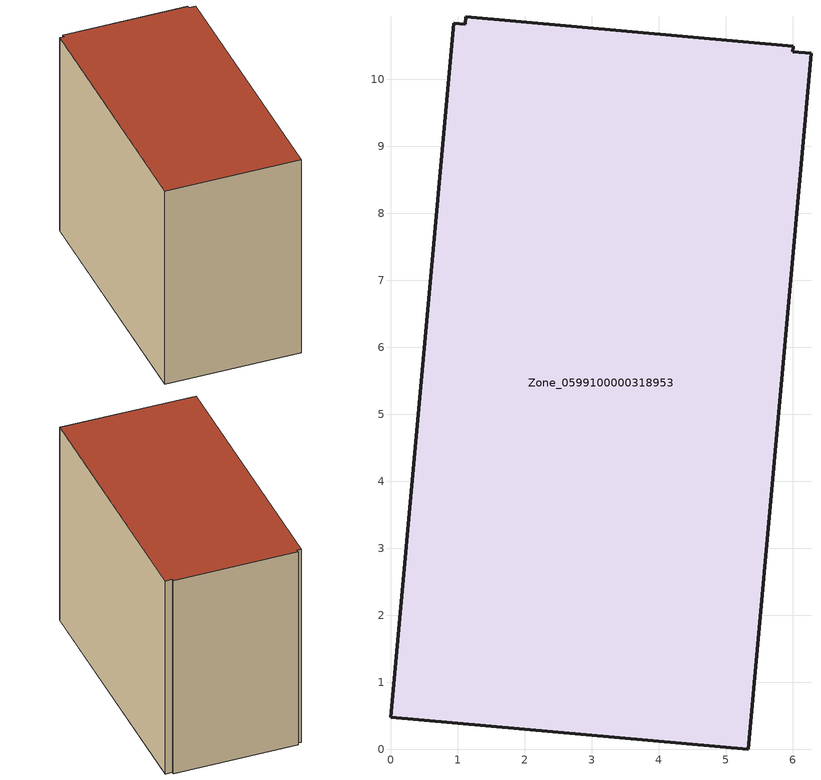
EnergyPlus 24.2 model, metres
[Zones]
Zone_0599100000318953
 floor ground (C_G): 5.34,0 0,0.48 0.94,10.84 1.11,10.82 1.12,10.94 6.01,10.49 6,10.41 6.27,10.39 z0
 wall outside (C_F): 0,0.48 5.34,0 6.27,10.39 6,10.41 6.01,10.49 1.12,10.94 1.11,10.82 0.94,10.84 0,0.48 z0:8.63
 roof outside (C_R): 1.11,10.82 0.94,10.84 0,0.48 5.34,0 6.27,10.39 6,10.41 6.01,10.49 1.12,10.94 z8.63
[BUILDING]
Pand.0599100000318953: North Axis=0; Terrain=City; Loads Convergence Tolerance Value=0.04; Temperature Convergence Tolerance Value=0.4; Solar Distribution=FullExterior; Maximum Number of Warmup Days=25; Minimum Number of Warmup Days=1
[Site:Location]
Rotterdam.The.Hague.AP_ZH_NLD Design_Conditions: Latitude=51.96; Longitude=4.45; Time Zone=1; Elevation=-4.5
[SITE:GROUNDTEMPERATURE:BUILDINGSURFACE]
18, 18, 18, 18, 18, 18, 18, 18, 18, 18, 18, 18
[MATERIAL] Thermal Absorptance=0.9; Solar Absorptance=0.7; Visible Absorptance=0.7
Name | Roughness | Thickness | Conductivity | Density | Specific Heat
G.TI.1992-2005 | MediumSmooth | 0.15 | 0.06 | 540 | 1210
F.TI.1992-2005 | Rough | 0.3 | 0.12 | 1920 | 840
R.TI.1992-2005 | MediumRough | 0.2 | 0.08 | 1500 | 1000
[CONSTRUCTION]
C_G: G.TI.1992-2005
C_F: F.TI.1992-2005
C_R: R.TI.1992-2005
[ZONE]
Zone_0599100000318953: Type=1; Multiplier=1; Ceiling Height=Autocalculate; Volume=Autocalculate; Floor Area=autocalculate; Part of Total Floor Area=Yes
[ZONEINFILTRATION:DESIGNFLOWRATE]
Infil_Zone_0599100000318953: Zone or ZoneList or Space or SpaceList=Zone_0599100000318953; Schedule=AlwaysOn; Design Flow Rate Calculation Method=Flow/Area; Flow Rate per Floor Area=0.0015; Constant Term Coefficient=1; Temperature Term Coefficient=0; Velocity Term Coefficient=0; Velocity Squared Term Coefficient=0
[HVACTEMPLATE:ZONE:IDEALLOADSAIRSYSTEM]
Zone_0599100000318953: Maximum Heating Supply Air Temperature=50; Minimum Cooling Supply Air Temperature=13; Maximum Heating Supply Air Humidity Ratio=0.0156; Minimum Cooling Supply Air Humidity Ratio=0.0077; Heating Limit=NoLimit; Cooling Limit=NoLimit; Dehumidification Control Type=ConstantSensibleHeatRatio; Cooling Sensible Heat Ratio=0.7; Dehumidification Setpoint=60; Humidification Control Type=None; Humidification Setpoint=30; Outdoor Air Method=None; Outdoor Air Flow Rate per Person=0.00944; Outdoor Air Flow Rate per Zone Floor Area=0; Outdoor Air Flow Rate per Zone=0; Demand Controlled Ventilation Type=None; Outdoor Air Economizer Type=NoEconomizer; Heat Recovery Type=None; Sensible Heat Recovery Effectiveness=0.7; Latent Heat Recovery Effectiveness=0.65
[ZONECONTROL:THERMOSTAT]
ThermostatControl_Zone_0599100000318953: Zone or ZoneList=Zone_0599100000318953; Control Type Schedule=DualSetpointControlType; Control 1=Thermostat_Zone_0599100000318953; Temperature Difference Between Cutout And Setpoint=0
[THERMOSTATSETPOINT:DUALSETPOINT]
Thermostat_Zone_0599100000318953: Heating Setpoint Temperature Schedule=HeatingSetpoint_Zone_0599100000318953; Cooling Setpoint Temperature Schedule=CoolingSetpoint_Zone_0599100000318953
[SCHEDULE:COMPACT]
HeatingSetpoint_Zone_0599100000318953: Through: 12/31, For: AllDays, Until: 24:00, 21
CoolingSetpoint_Zone_0599100000318953: Through: 12/31, For: AllDays, Until: 24:00, 24
DualSetpointControlType: Through: 12/31, For: AllDays, Until: 24:00, 4
AlwaysOn: Through: 12/31, For: AllDays, Until: 24:00, 1
